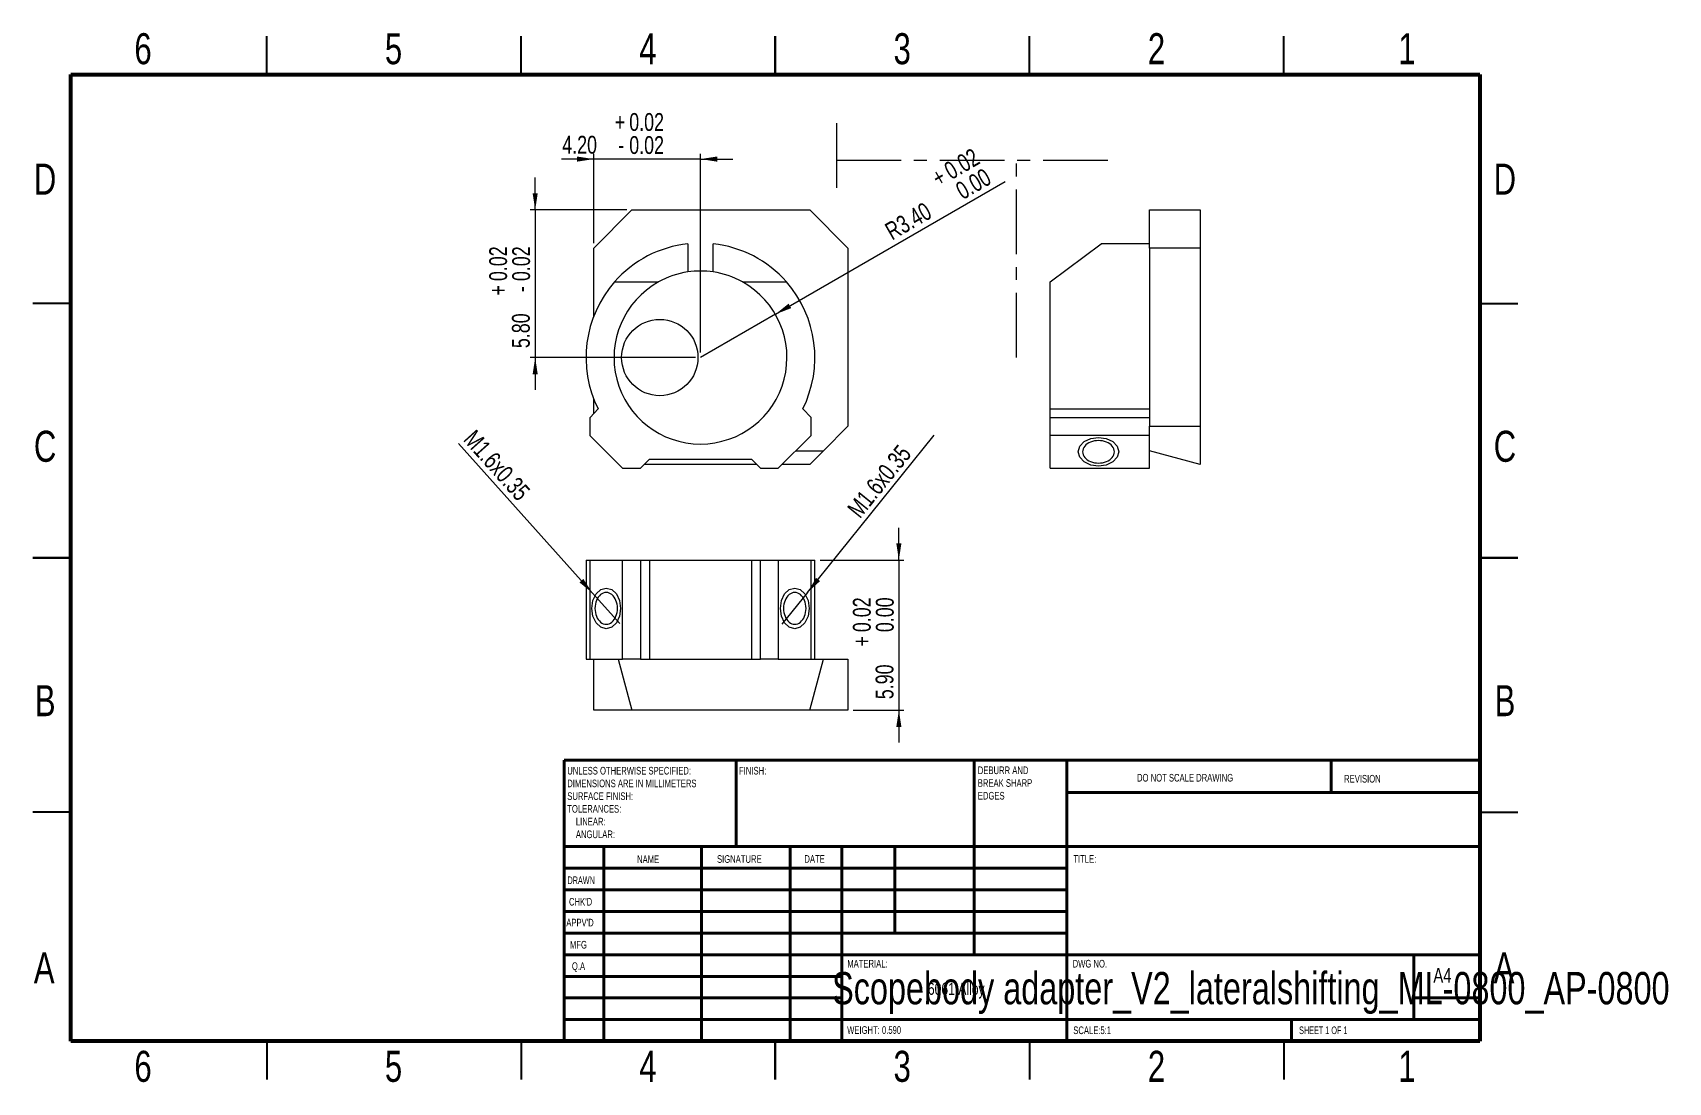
# Model space of a CAD drawing. Header units: millimetres. Extents: x 2 to 324, y 2 to 208.
import ezdxf

# ---------------------------------------------------------------- set-up
doc = ezdxf.new("R2010")
doc.units = ezdxf.units.MM
doc.linetypes.add('CENTERX2', pattern=[20.32, 12.7, -2.54, 2.54, -2.54])
doc.styles.add('SLDTEXTSTYLE0', font='TXT', dxfattribs={"width": 0.75})
doc.styles.add('SLDTEXTSTYLE1', font='TXT', dxfattribs={"width": 0.686449})
doc.styles.add('SLDTEXTSTYLE2', font='TXT', dxfattribs={"width": 0.6875})
doc.dimstyles.new('SLDDIMSTYLE0', dxfattribs={"dimtxt": 3.5, "dimasz": 3.302, "dimexe": 0, "dimexo": 0.0625, "dimgap": 0.875, "dimtad": 1, "dimlfac": 0.2, "dimrnd": 1e-09, "dimzin": 4, "dimdsep": 46, "dimtxsty": 'SLDTEXTSTYLE0', "dimsah": 1, "dimcen": 0.09, "dimadec": 0, "dimazin": 1, "dimtol": 1, "dimtp": 0.02, "dimtm": 0.02, "dimtfac": 1, "dimtmove": 0, "dimatfit": 0, "dimfxl": 0, "dimfrac": 2, "dimtolj": 1, "dimarcsym": 0})
doc.dimstyles.new('SLDDIMSTYLE1', dxfattribs={"dimtxt": 3.5, "dimasz": 3.302, "dimexe": 0, "dimexo": 0.0625, "dimgap": 0.875, "dimtad": 1, "dimlfac": 0.2, "dimrnd": 1e-09, "dimzin": 4, "dimdsep": 46, "dimtxsty": 'SLDTEXTSTYLE0', "dimsah": 1, "dimcen": 0, "dimadec": 0, "dimazin": 1, "dimtol": 1, "dimtp": 0.02, "dimtfac": 1, "dimtofl": 0, "dimtmove": 0, "dimatfit": 3, "dimfxl": 0, "dimfrac": 2, "dimtolj": 1, "dimtzin": 0, "dimarcsym": 0})
doc.dimstyles.new('SLDDIMSTYLE2', dxfattribs={"dimtxt": 3.5, "dimasz": 3.302, "dimexe": 0, "dimexo": 0.0625, "dimgap": 0.875, "dimtad": 1, "dimlfac": 0.2, "dimrnd": 1e-09, "dimzin": 4, "dimdsep": 46, "dimtxsty": 'SLDTEXTSTYLE0', "dimsah": 1, "dimcen": 0.09, "dimadec": 0, "dimazin": 1, "dimtol": 1, "dimtp": 0.02, "dimtfac": 1, "dimtmove": 0, "dimatfit": 0, "dimfxl": 0, "dimfrac": 2, "dimtolj": 1, "dimtzin": 0, "dimarcsym": 0})
doc.dimstyles.new('SLDDIMSTYLE3', dxfattribs={"dimtxt": 3.5, "dimasz": 3.302, "dimexe": 0, "dimexo": 0.0625, "dimgap": 0.875, "dimtad": 1, "dimlfac": 0.2, "dimrnd": 1e-09, "dimzin": 12, "dimdsep": 46, "dimtxsty": 'SLDTEXTSTYLE0', "dimblk1": 'NONE', "dimsah": 1, "dimcen": 0, "dimadec": 0, "dimazin": 3, "dimtfac": 1, "dimtmove": 0, "dimatfit": 3, "dimldrblk": 'NONE', "dimfxl": 0, "dimfrac": 2, "dimtolj": 1, "dimtzin": 12, "dimarcsym": 0})

# ---------------------------------------------------------------- blocks, each defined once
blk = doc.blocks.new('SW_NOTE_0')
at = {"color": 0, "linetype": 'Continuous', "lineweight": 0, "char_height": 1.5, "attachment_point": 1, "style": 'SLDTEXTSTYLE0'}
for s, insert in [('UNLESS OTHERWISE SPECIFIED:', (0, 1.93)), ('SURFACE FINISH:', (0, -3.07)), ('DIMENSIONS ARE IN MILLIMETERS', (0, -0.57)), ('TOLERANCES:', (0, -5.57)), ('LINEAR:', (1.69, -8.07)), ('ANGULAR:', (1.69, -10.57))]:
    blk.add_mtext(s, dxfattribs=dict(at, insert=insert))
blk = doc.blocks.new('SW_NOTE_0_1')
at = {"color": 0, "linetype": 'Continuous', "lineweight": 0, "char_height": 1.5, "attachment_point": 1, "style": 'SLDTEXTSTYLE0'}
for s, insert in [('DEBURR AND', (0, 1.93)), ('BREAK SHARP', (0, -0.57)), ('EDGES', (0, -3.07))]:
    blk.add_mtext(s, dxfattribs=dict(at, insert=insert))
blk = doc.blocks.new('_D')
at = {"color": 7, "linetype": 'Continuous', "lineweight": 0}
for p, q in [((101.29, 173.37), (101.29, 179.72)), ((119.29, 173.37), (100.29, 173.37)), ((101.29, 173.37), (101.29, 144.37)), ((132.79, 144.37), (100.29, 144.37)), ((101.29, 144.37), (101.29, 138.02))]:
    blk.add_line(p, q, dxfattribs=at)
at = {"color": 7, "linetype": 'Continuous', "lineweight": 18}
for points in [[(101.29, 173.37), (101.79, 176.67), (100.78, 176.67)], [(101.29, 144.37), (100.78, 141.07), (101.79, 141.07)]]:
    blk.add_solid(points, dxfattribs=at)
at = {"color": 7, "linetype": 'Continuous', "lineweight": 18, "char_height": 3.5, "attachment_point": 1, "rotation": 90, "style": 'SLDTEXTSTYLE0'}
for s, insert in [('0.02', (92.25, 159.39)), ('0.02', (96.77, 159.39)), ('+', (92.25, 156.56)), ('-', (96.77, 157.2)), ('5.80', (96.72, 146.22))]:
    blk.add_mtext(s, dxfattribs=dict(at, insert=insert))
blk = doc.blocks.new('_D_1')
at = {"color": 7, "linetype": 'Continuous', "lineweight": 0}
for p, q in [((112.79, 183.37), (106.44, 183.37)), ((112.79, 166.87), (112.79, 184.37)), ((133.79, 183.37), (112.79, 183.37)), ((133.79, 145.37), (133.79, 184.37)), ((133.79, 183.37), (140.14, 183.37))]:
    blk.add_line(p, q, dxfattribs=at)
at = {"color": 7, "linetype": 'Continuous', "lineweight": 18}
for points in [[(112.79, 183.37), (109.48, 183.88), (109.48, 182.86)], [(133.79, 183.37), (137.09, 182.86), (137.09, 183.88)]]:
    blk.add_solid(points, dxfattribs=at)
at = {"color": 7, "linetype": 'Continuous', "lineweight": 18, "char_height": 3.5, "attachment_point": 1, "style": 'SLDTEXTSTYLE0'}
for s, insert in [('+', (116.95, 192.41)), ('0.02', (119.78, 192.41)), ('4.20', (106.61, 187.94)), ('0.02', (119.78, 187.88)), ('-', (117.59, 187.88))]:
    blk.add_mtext(s, dxfattribs=dict(at, insert=insert))
blk = doc.blocks.new('_D_2')
at = {"color": 7, "linetype": 'Continuous', "lineweight": 0}
for q in [(193.67, 178.95), (133.79, 144.37)]:
    blk.add_line((148.51, 152.87), q, dxfattribs=at)
at = {"color": 7, "linetype": 'Continuous', "lineweight": 18}
blk.add_solid([(148.51, 152.87), (151.62, 154.08), (151.11, 154.96)], dxfattribs=at)
at = {"color": 7, "linetype": 'Continuous', "lineweight": 18, "char_height": 3.5, "attachment_point": 1, "rotation": 30, "style": 'SLDTEXTSTYLE0'}
for s, insert in [('0.02', (181.32, 182.24)), ('+', (178.87, 180.82)), ('0.00', (183.59, 178.32)), ('R3.40', (169.7, 170.36))]:
    blk.add_mtext(s, dxfattribs=dict(at, insert=insert))
blk = doc.blocks.new('_D_3')
at = {"color": 7, "linetype": 'Continuous', "lineweight": 0}
for p, q in [((172.79, 104.57), (172.79, 110.92)), ((157.29, 104.57), (173.79, 104.57)), ((172.79, 104.57), (172.79, 75.07)), ((163.79, 75.07), (173.79, 75.07)), ((172.79, 75.07), (172.79, 68.72))]:
    blk.add_line(p, q, dxfattribs=at)
at = {"color": 7, "linetype": 'Continuous', "lineweight": 18}
for points in [[(172.79, 104.57), (173.29, 107.87), (172.28, 107.87)], [(172.79, 75.07), (172.28, 71.77), (173.29, 71.77)]]:
    blk.add_solid(points, dxfattribs=at)
at = {"color": 7, "linetype": 'Continuous', "lineweight": 18, "char_height": 3.5, "attachment_point": 1, "rotation": 90, "style": 'SLDTEXTSTYLE0'}
for s, insert in [('0.02', (163.75, 90.4)), ('0.00', (168.27, 90.4)), ('+', (163.75, 87.57)), ('5.90', (168.22, 77.22))]:
    blk.add_mtext(s, dxfattribs=dict(at, insert=insert))
blk = doc.blocks.new('_D_4')
at = {"color": 7, "linetype": 'Continuous', "lineweight": 0}
for q in [(179.76, 129.09), (149.81, 91.96)]:
    blk.add_line((154.83, 98.18), q, dxfattribs=at)
at = {"color": 7, "linetype": 'Continuous', "lineweight": 18}
blk.add_solid([(154.83, 98.18), (157.3, 100.44), (156.51, 101.07)], dxfattribs=at)
at = {"color": 7, "linetype": 'Continuous', "lineweight": 18, "insert": (162.42, 114.76), "char_height": 3.5, "attachment_point": 1, "rotation": 51.114, "style": 'SLDTEXTSTYLE0'}
blk.add_mtext('M1.6x0.35', dxfattribs=at)
blk = doc.blocks.new('_None')
blk = doc.blocks.new('_D_5')
at = {"color": 7, "linetype": 'Continuous', "lineweight": 0}
for q in [(86.24, 127.45), (117.92, 92.09)]:
    blk.add_line((112.58, 98.05), q, dxfattribs=at)
at = {"color": 7, "linetype": 'Continuous', "lineweight": 18}
blk.add_solid([(112.58, 98.05), (110.76, 100.85), (110, 100.17)], dxfattribs=at)
at = {"color": 7, "linetype": 'Continuous', "lineweight": 18, "insert": (89.59, 130.46), "char_height": 3.5, "attachment_point": 1, "rotation": 311.8599, "style": 'SLDTEXTSTYLE0'}
blk.add_mtext('M1.6x0.35', dxfattribs=at)

msp = doc.modelspace()

# ---------------------------------------------------------------- linework, layer by layer
at = {"color": 7, "linetype": 'Continuous', "lineweight": 35}
for p, q in [((48.5, 200), (48.5, 207.5)), ((98.5, 200), (98.5, 207.5)), ((148.5, 207.5), (148.5, 200)), ((148.5, 200), (148.5, 207.5)), ((198.5, 200), (198.5, 207.5)), ((248.5, 200), (248.5, 207.5)), ((10, 155), (2.5, 155)), ((287, 155), (294.5, 155)), ((2.5, 105), (10, 105)), ((10, 105), (2.5, 105)), ((294.5, 105), (287, 105)), ((287, 105), (294.5, 105)), ((10, 55), (2.5, 55)), ((287, 55), (294.5, 55)), ((48.5, 10), (48.5, 2.5)), ((98.5, 10), (98.5, 2.5)), ((148.5, 2.5), (148.5, 10)), ((148.5, 10), (148.5, 2.5)), ((198.5, 10), (198.5, 2.5)), ((248.5, 10), (248.5, 2.5))]:
    msp.add_line(p, q, dxfattribs=at)
at = {"color": 7, "linetype": 'Continuous', "lineweight": 70}
for p, q in [((10, 10), (10, 200)), ((10, 200), (287, 200)), ((287, 200), (287, 10)), ((287, 10), (10, 10))]:
    msp.add_line(p, q, dxfattribs=at)
at = {"color": 7, "linetype": 'CENTERX2'}
for p, q in [((160.516, 190.422), (160.516, 175.922)), ((160.516, 183.172), (214.18, 183.172)), ((195.922, 144.372), (195.922, 183.172))]:
    msp.add_line(p, q, dxfattribs=at)
at = {"color": 7, "linetype": 'Continuous', "lineweight": 25}
for p, q in [((120.286, 173.372), (112.786, 165.872)), ((120.286, 173.372), (155.286, 173.372)), ((162.786, 165.872), (155.286, 173.372)), ((222.032, 165.872), (222.032, 173.372)), ((222.032, 173.372), (232.032, 173.372)), ((232.032, 173.372), (232.032, 165.872)), ((112.786, 152.45), (112.786, 165.872)), ((131.286, 166.733), (131.286, 161.188)), ((136.286, 161.188), (136.286, 166.733)), ((162.786, 165.872), (162.786, 130.872)), ((202.532, 159.233), (212.532, 166.733)), ((222.032, 166.733), (212.532, 166.733)), ((232.032, 165.872), (222.032, 165.872)), ((222.032, 165.872), (222.032, 130.872)), ((232.032, 165.872), (232.032, 130.872)), ((116.892, 159.233), (125.53, 159.233)), ((142.042, 159.233), (150.68, 159.233)), ((202.532, 134.269), (202.532, 159.233)), ((112.786, 133.318), (112.786, 136.295)), ((113.684, 134.265), (112.066, 132.558)), ((112.114, 128.976), (112.066, 132.558)), ((155.554, 132.605), (153.89, 134.269)), ((155.554, 129.069), (155.554, 132.605)), ((202.532, 134.269), (222.032, 134.269)), ((202.532, 132.605), (202.532, 134.269)), ((202.532, 132.605), (222.032, 132.605)), ((202.532, 129.069), (202.532, 132.605)), ((112.114, 128.976), (118.484, 122.606)), ((149.09, 122.605), (155.554, 129.069)), ((157.966, 126.052), (162.786, 130.872)), ((222.032, 129.069), (202.532, 129.069)), ((202.532, 122.605), (202.532, 129.069)), ((222.032, 130.872), (232.032, 130.872)), ((222.032, 126.052), (222.032, 130.872)), ((232.032, 130.872), (232.032, 123.372)), ((152.537, 126.052), (157.966, 126.052)), ((155.286, 123.372), (157.966, 126.052)), ((232.032, 123.372), (222.032, 126.052)), ((222.032, 122.605), (222.032, 126.052)), ((118.484, 122.606), (122.02, 122.606)), ((122.02, 122.606), (123.786, 124.372)), ((144.786, 123.372), (122.786, 123.372)), ((123.786, 124.372), (143.786, 124.372)), ((143.786, 124.372), (145.554, 122.605)), ((145.554, 122.605), (149.09, 122.605)), ((155.286, 123.372), (149.857, 123.372)), ((202.532, 122.605), (222.032, 122.605)), ((111.286, 104.571), (111.286, 85.071)), ((111.286, 104.571), (112.066, 104.571)), ((112.066, 85.071), (112.066, 104.571)), ((112.114, 104.571), (112.066, 104.571)), ((112.114, 85.071), (112.114, 104.571)), ((112.114, 104.571), (118.484, 104.571)), ((118.484, 85.071), (118.484, 104.571)), ((118.484, 104.571), (122.02, 104.571)), ((122.02, 104.571), (122.02, 85.071)), ((122.02, 104.571), (123.786, 104.571)), ((123.786, 104.571), (123.786, 85.071)), ((123.786, 104.571), (143.786, 104.571)), ((143.786, 104.571), (143.786, 85.071)), ((143.786, 104.571), (145.554, 104.571)), ((145.554, 85.071), (145.554, 104.571)), ((145.554, 104.571), (149.09, 104.571)), ((149.09, 104.571), (149.09, 85.071)), ((149.09, 104.571), (155.554, 104.571)), ((155.554, 85.071), (155.554, 104.571)), ((155.554, 104.571), (156.286, 104.571)), ((156.286, 85.071), (156.286, 104.571)), ((111.286, 85.071), (112.066, 85.071)), ((112.114, 85.071), (112.066, 85.071)), ((112.114, 85.071), (118.484, 85.071)), ((112.786, 75.071), (112.786, 85.071)), ((117.607, 85.071), (120.286, 75.071)), ((122.02, 85.071), (118.484, 85.071)), ((122.02, 85.071), (123.786, 85.071)), ((123.786, 85.071), (143.786, 85.071)), ((143.786, 85.071), (145.554, 85.071)), ((149.09, 85.071), (145.554, 85.071)), ((149.09, 85.071), (152.537, 85.071)), ((152.537, 85.071), (157.966, 85.071)), ((155.286, 75.071), (157.966, 85.071)), ((157.966, 85.071), (162.786, 85.071)), ((162.786, 85.071), (162.786, 75.071)), ((120.286, 75.071), (112.786, 75.071)), ((155.286, 75.071), (120.286, 75.071)), ((162.786, 75.071), (155.286, 75.071))]:
    msp.add_line(p, q, dxfattribs=at)
at = {"color": 7, "linetype": 'Continuous', "lineweight": 50}
for p, q in [((107, 65.25), (287, 65.25)), ((107, 65.25), (107, 10)), ((140.8, 48.25), (140.8, 65.25)), ((187.6, 65.25), (187.6, 27)), ((205.8, 65.25), (205.8, 10)), ((257.8, 58.875), (257.8, 65.25)), ((287, 58.875), (205.8, 58.875)), ((287, 48.25), (107, 48.25)), ((114.8, 48.25), (114.8, 10)), ((133.991, 48.25), (133.991, 10)), ((151.399, 48.25), (151.399, 10)), ((161.6, 10), (161.6, 48.25)), ((172, 31.25), (172, 48.25)), ((205.8, 44), (107, 44)), ((205.8, 39.75), (107, 39.75)), ((205.8, 35.5), (107, 35.5)), ((205.8, 31.25), (107, 31.25)), ((161.6, 27), (107, 27)), ((161.6, 27), (287, 27)), ((274, 14.25), (274, 27)), ((161.6, 22.75), (107, 22.75)), ((161.6, 18.5), (107, 18.5)), ((287, 18.5), (274, 18.5)), ((107, 14.25), (287, 14.25)), ((250, 10), (250, 14.25))]:
    msp.add_line(p, q, dxfattribs=at)
at = {"color": 7, "linetype": 'Continuous', "lineweight": 18, "flags": 128}
for points in [[(216.032, 125.837), (215.727, 124.755), (214.86, 123.837), (213.562, 123.224), (212.032, 123.009), (210.501, 123.224), (209.203, 123.837), (208.336, 124.755), (208.032, 125.837), (208.336, 126.919), (209.203, 127.837), (210.501, 128.45), (212.032, 128.665), (213.562, 128.45), (214.86, 127.837), (215.727, 126.919), (216.032, 125.837)], [(115.252, 91.071), (114.17, 91.376), (113.252, 92.243), (112.639, 93.541), (112.424, 95.071), (112.639, 96.602), (113.252, 97.9), (114.17, 98.767), (115.252, 99.071), (116.334, 98.767), (117.252, 97.9), (117.865, 96.602), (118.081, 95.071), (117.865, 93.541), (117.252, 92.243), (116.334, 91.376), (115.252, 91.071)], [(152.322, 91.071), (151.24, 91.376), (150.322, 92.243), (149.709, 93.541), (149.493, 95.071), (149.709, 96.602), (150.322, 97.9), (151.24, 98.767), (152.322, 99.071), (153.404, 98.767), (154.322, 97.9), (154.935, 96.602), (155.15, 95.071), (154.935, 93.541), (154.322, 92.243), (153.404, 91.376), (152.322, 91.071)]]:
    msp.add_lwpolyline(points, dxfattribs=at)
at = {"color": 7, "linetype": 'Continuous', "lineweight": 25, "flags": 128}
for points in [[(212.032, 128.047), (211.624, 128.028), (211.223, 127.971), (210.836, 127.878), (210.469, 127.751), (210.129, 127.59), (209.822, 127.399), (209.553, 127.182), (209.325, 126.942), (209.145, 126.683), (209.013, 126.409), (208.933, 126.125), (208.907, 125.837), (208.933, 125.549), (209.013, 125.265), (209.145, 124.991), (209.325, 124.732), (209.553, 124.492), (209.822, 124.274), (210.129, 124.084), (210.469, 123.923), (210.836, 123.795), (211.223, 123.703), (211.624, 123.646), (212.032, 123.627), (212.44, 123.646), (212.841, 123.703), (213.228, 123.795), (213.594, 123.923), (213.934, 124.084), (214.241, 124.274), (214.511, 124.492), (214.738, 124.732), (214.919, 124.991), (215.05, 125.265), (215.13, 125.549), (215.157, 125.837), (215.13, 126.125), (215.05, 126.409), (214.919, 126.683), (214.738, 126.942), (214.511, 127.182), (214.241, 127.399), (213.934, 127.59), (213.594, 127.751), (213.228, 127.878), (212.841, 127.971), (212.44, 128.028), (212.032, 128.047)], [(117.462, 95.071), (117.443, 95.479), (117.387, 95.88), (117.294, 96.267), (117.166, 96.634), (117.005, 96.974), (116.815, 97.281), (116.597, 97.551), (116.357, 97.778), (116.098, 97.958), (115.824, 98.09), (115.541, 98.17), (115.252, 98.196), (114.964, 98.17), (114.68, 98.09), (114.406, 97.958), (114.147, 97.778), (113.907, 97.551), (113.69, 97.281), (113.499, 96.974), (113.338, 96.634), (113.211, 96.267), (113.118, 95.88), (113.061, 95.479), (113.042, 95.071), (113.061, 94.663), (113.118, 94.262), (113.211, 93.875), (113.338, 93.509), (113.499, 93.169), (113.69, 92.862), (113.907, 92.592), (114.147, 92.365), (114.406, 92.184), (114.68, 92.053), (114.964, 91.973), (115.252, 91.946), (115.541, 91.973), (115.824, 92.053), (116.098, 92.184), (116.357, 92.365), (116.597, 92.592), (116.815, 92.862), (117.005, 93.169), (117.166, 93.509), (117.294, 93.875), (117.387, 94.262), (117.443, 94.663), (117.462, 95.071)], [(154.532, 95.071), (154.513, 95.479), (154.456, 95.88), (154.363, 96.267), (154.236, 96.634), (154.075, 96.974), (153.884, 97.281), (153.667, 97.551), (153.427, 97.778), (153.168, 97.958), (152.894, 98.09), (152.61, 98.17), (152.322, 98.196), (152.033, 98.17), (151.75, 98.09), (151.476, 97.958), (151.217, 97.778), (150.977, 97.551), (150.759, 97.281), (150.569, 96.974), (150.408, 96.634), (150.28, 96.267), (150.187, 95.88), (150.131, 95.479), (150.112, 95.071), (150.131, 94.663), (150.187, 94.262), (150.28, 93.875), (150.408, 93.509), (150.569, 93.169), (150.759, 92.862), (150.977, 92.592), (151.217, 92.365), (151.476, 92.184), (151.75, 92.053), (152.033, 91.973), (152.322, 91.946), (152.61, 91.973), (152.894, 92.053), (153.168, 92.184), (153.427, 92.365), (153.667, 92.592), (153.884, 92.862), (154.075, 93.169), (154.236, 93.509), (154.363, 93.875), (154.456, 94.262), (154.513, 94.663), (154.532, 95.071)]]:
    msp.add_lwpolyline(points, dxfattribs=at)
at = {"color": 7, "linetype": 'Continuous'}
msp.add_circle((125.786, 144.372), 7.5, dxfattribs=at)
at = {"color": 7, "linetype": 'Continuous', "lineweight": 25}
for radius, start, end in [(22.5, 96.37937, 138.66392), (22.5, 41.33608, 83.62063), (17, 98.45652, 119.05456), (17, 81.54348, 98.45652), (17, 60.94544, 81.54348), (22.5, 138.66392, 206.69384), (17, 119.05456, 60.94544), (22.5, 333.31673, 41.33608)]:
    msp.add_arc((133.786, 144.372), radius, start, end, dxfattribs=at)

# ---------------------------------------------------------------- block references
at = {"color": 7, "linetype": 'Continuous', "lineweight": 0}
for name, p in [('SW_NOTE_0', (107.594, 61.987)), ('SW_NOTE_0_1', (188.309, 62.069))]:
    msp.add_blockref(name, p, dxfattribs=at)

# ---------------------------------------------------------------- texts
for s, insert, char_height, attachment_point, style in [('6', (24.189, 208.114), 6.096, 2, 'SLDTEXTSTYLE0'), ('5', (73.439, 208.114), 6.096, 2, 'SLDTEXTSTYLE0'), ('4', (123.439, 208.114), 6.096, 2, 'SLDTEXTSTYLE0'), ('3', (173.439, 208.114), 6.096, 2, 'SLDTEXTSTYLE0'), ('2', (223.439, 208.114), 6.096, 2, 'SLDTEXTSTYLE0'), ('1', (272.689, 208.114), 6.096, 2, 'SLDTEXTSTYLE0'), ('D', (4.93, 182.476), 6.096, 2, 'SLDTEXTSTYLE0'), ('D', (291.93, 182.476), 6.096, 2, 'SLDTEXTSTYLE0'), ('C', (4.937, 129.976), 6.096, 2, 'SLDTEXTSTYLE0'), ('C', (291.937, 129.976), 6.096, 2, 'SLDTEXTSTYLE0'), ('B', (4.953, 79.976), 6.096, 2, 'SLDTEXTSTYLE0'), ('B', (291.953, 79.976), 6.096, 2, 'SLDTEXTSTYLE0'), ('FINISH:', (141.371, 63.919), 1.5, 1, 'SLDTEXTSTYLE0'), ('DO NOT SCALE DRAWING', (219.615, 62.533), 1.5, 1, 'SLDTEXTSTYLE0'), ('REVISION', (260.328, 62.335), 1.5, 1, 'SLDTEXTSTYLE0'), ('NAME', (121.322, 46.501), 1.5, 1, 'SLDTEXTSTYLE0'), ('SIGNATURE', (137.034, 46.562), 1.5, 1, 'SLDTEXTSTYLE0'), ('DATE', (154.215, 46.576), 1.5, 1, 'SLDTEXTSTYLE0'), ('TITLE:', (207.09, 46.576), 1.5, 1, 'SLDTEXTSTYLE0'), ('DRAWN', (107.643, 42.385), 1.5, 1, 'SLDTEXTSTYLE1'), ("CHK'D", (107.939, 38.162), 1.5, 1, 'SLDTEXTSTYLE0'), ("APPV'D", (107.402, 34.066), 1.5, 1, 'SLDTEXTSTYLE0'), ('MFG', (108.124, 29.716), 1.5, 1, 'SLDTEXTSTYLE0'), ('A', (4.757, 27.476), 6.096, 2, 'SLDTEXTSTYLE0'), ('MATERIAL:', (162.646, 25.986), 1.5, 1, 'SLDTEXTSTYLE0'), ('DWG NO.', (206.953, 25.986), 1.5, 1, 'SLDTEXTSTYLE0'), ('A', (291.757, 27.476), 6.096, 2, 'SLDTEXTSTYLE0'), ('Q.A', (108.509, 25.505), 1.5, 1, 'SLDTEXTSTYLE0'), ('Scopebody adapter_V2_lateralshifting_ML-0800_AP-0800', (241.988, 23.607), 6.35, 2, 'SLDTEXTSTYLE0'), ('A4', (277.871, 24.406), 2.9104, 1, 'SLDTEXTSTYLE0'), ('6061 Alloy', (184.065, 21.486), 2.3813, 2, 'SLDTEXTSTYLE0'), ('WEIGHT: 0.590', (162.618, 12.949), 1.4986, 1, 'SLDTEXTSTYLE0'), ('SCALE:5:1', (207.074, 12.9), 1.5, 1, 'SLDTEXTSTYLE0'), ('SHEET 1 OF 1', (251.478, 12.9), 1.5, 1, 'SLDTEXTSTYLE2'), ('6', (24.189, 8.114), 6.096, 2, 'SLDTEXTSTYLE0'), ('5', (73.439, 8.114), 6.096, 2, 'SLDTEXTSTYLE0'), ('4', (123.439, 8.114), 6.096, 2, 'SLDTEXTSTYLE0'), ('3', (173.439, 8.114), 6.096, 2, 'SLDTEXTSTYLE0'), ('2', (223.439, 8.114), 6.096, 2, 'SLDTEXTSTYLE0'), ('1', (272.689, 8.114), 6.096, 2, 'SLDTEXTSTYLE0')]:
    msp.add_mtext(s, dxfattribs=dict(at, insert=insert, char_height=char_height, attachment_point=attachment_point, style=style))

# ---------------------------------------------------------------- dimensions: what is measured, and where the dimension line sits
at = {"color": 7, "linetype": 'Continuous', "lineweight": 18}
dim = msp.add_linear_dim(base=(112.786, 183.372), p1=(133.786, 144.372), p2=(112.786, 165.872), dimstyle='SLDDIMSTYLE0', dxfattribs=at)
dim.commit()
dim.dimension.update_dxf_attribs({"geometry": '_D_1', "text_midpoint": (117.718, 183.372), "dimtype": 160})
dim = msp.add_radius_dim(center=(133.786, 144.372), mpoint=(148.509, 152.872), dimstyle='SLDDIMSTYLE1', dxfattribs=at)
dim.commit()
dim.dimension.update_dxf_attribs({"geometry": '_D_2', "text_midpoint": (182.978, 172.773), "dimtype": 164})
for base, p1, p2, dimstyle, picture, middle in [((101.286, 144.372), (120.286, 173.372), (133.786, 144.372), 'SLDDIMSTYLE0', '_D', (101.286, 157.329)), ((172.786, 75.071), (156.286, 104.571), (162.786, 75.071), 'SLDDIMSTYLE2', '_D_3', (172.786, 88.335))]:
    dim = msp.add_linear_dim(base=base, p1=p1, p2=p2, angle=90, dimstyle=dimstyle, dxfattribs=at)
    dim.commit()
    dim.dimension.update_dxf_attribs({"geometry": picture, "text_midpoint": middle, "dimtype": 160})
for p1, p2, picture, middle in [((149.811, 91.958), (154.833, 98.185), '_D_4', (172.913, 120.603)), ((117.921, 92.092), (112.583, 98.05), '_D_5', (93.517, 119.33))]:
    dim = msp.add_diameter_dim_2p(p1=p1, p2=p2, text='M1.6x0.35', dimstyle='SLDDIMSTYLE3', override={"dimpost": '<>'}, dxfattribs=at)
    dim.commit()
    dim.dimension.update_dxf_attribs({"geometry": picture, "text_midpoint": middle, "dimtype": 163})

doc.saveas('drawing.dxf')
